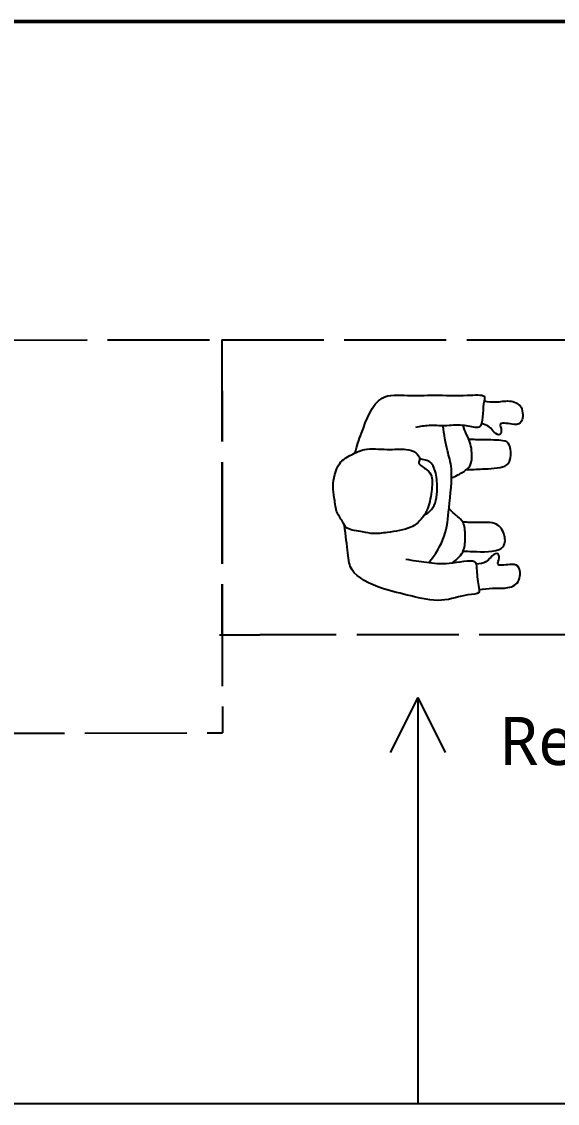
# Model space of a CAD drawing. Header units: millimetres. Extents: x 44692 to 659456, y -26273 to 96111.
# Drawn here: x 60718 to 62051, y -10880 to -8184 of the extents above; entities that cross this region are included whole.
import ezdxf

# ---------------------------------------------------------------- set-up
doc = ezdxf.new("R2010")
doc.units = ezdxf.units.MM
doc.header["$LTSCALE"] = 100
doc.linetypes.add('DASHEDX2', pattern=[3.048, 2.54, -0.508])
for name, color, linetype in [('Area proceso', 90, 'DASHEDX2'), ('Personal', 171, 'Continuous'), ('rotulo', 211, 'Continuous')]:
    doc.layers.add(name, color=color, linetype=linetype)
doc.layers.add('Flujo personas', color=7, linetype='Continuous', true_color=0x4991c1)
doc.layers.add('Paredes', color=7, linetype='Continuous', lineweight=50)
doc.styles.add('OpenSans', font='OpenSans-Regular.ttf')

# ---------------------------------------------------------------- blocks, each defined once
blk = doc.blocks.new('pa17-16')
for points, knots in [([(5.62, 2.5537), (5.6188, 2.5427), (5.6154, 2.5253), (5.6223, 2.4901), (5.6346, 2.4293), (5.661, 2.4064), (5.685, 2.3908), (5.7322, 2.3832), (5.7723, 2.3842), (5.7881, 2.3969), (5.8018, 2.4268), (5.8146, 2.4162), (5.8324, 2.4305), (5.8382, 2.4568), (5.8318, 2.5038), (5.8344, 2.5615), (5.8137, 2.5937), (5.7944, 2.6284), (5.7307, 2.6388), (5.7037, 2.6296), (5.6679, 2.626), (5.6442, 2.6055), (5.6228, 2.5961), (5.6214, 2.5667), (5.62, 2.5537)], [0, 0, 0, 0, 0.297584, 0.631064, 1.068635, 1.39533, 1.69617, 2.097861, 2.458938, 2.716293, 3.010442, 3.199165, 3.447293, 3.731671, 4.119196, 4.541864, 4.881702, 5.22714, 5.673063, 5.989311, 6.327668, 6.644571, 6.906626, 7.259736, 7.259736, 7.259736, 7.259736]), ([(5.5575, 2.4391), (5.5549, 2.4218), (5.5525, 2.3852), (5.5491, 2.3329), (5.5712, 2.2599), (5.5431, 2.2589), (5.5029, 2.2526), (5.4793, 2.2435), (5.4785, 2.2813), (5.4499, 2.3438), (5.4658, 2.4235), (5.4776, 2.5033), (5.5116, 2.5798), (5.5552, 2.585), (5.608, 2.5962), (5.6336, 2.6001)], [0, 0, 0, 0, 0.404899, 0.829805, 1.276298, 1.516647, 1.885942, 2.122553, 2.418487, 2.881882, 3.382407, 3.897515, 4.613825, 5.020942, 5.393355, 5.393355, 5.393355, 5.393355]), ([(5.8196, 2.5846), (5.837, 2.5819), (5.8817, 2.5675), (5.9755, 2.5418), (5.972, 2.4609), (5.9791, 2.3926), (5.9812, 2.315), (5.9891, 2.2612), (5.9692, 2.2664), (5.9401, 2.2663), (5.9063, 2.2668), (5.9005, 2.2811), (5.909, 2.3184), (5.9007, 2.3606), (5.9019, 2.4011), (5.8964, 2.4238), (5.8933, 2.4348)], [6.682038, 6.682038, 6.682038, 6.682038, 7.076266, 7.806153, 8.304227, 8.77662, 9.284333, 9.649979, 9.844608, 10.160206, 10.472731, 10.661147, 10.998544, 11.371438, 11.724832, 12.051545, 12.051545, 12.051545, 12.051545]), ([(5.6724, 2.3994), (5.675, 2.3947), (5.6837, 2.383), (5.7041, 2.3718), (5.7348, 2.3697), (5.774, 2.3728), (5.8085, 2.3874), (5.8116, 2.4015), (5.8144, 2.4199)], [0.121052, 0.121052, 0.121052, 0.121052, 0.297289, 0.584433, 0.895396, 1.26174, 1.600834, 1.760925, 1.760925, 1.760925, 1.760925]), ([(5.5522, 2.3809), (5.573, 2.3653), (5.6222, 2.3398), (5.6924, 2.3383), (5.7952, 2.3323), (5.8376, 2.352), (5.881, 2.3613), (5.9019, 2.366)], [0, 0, 0, 0, 0.49262, 0.970296, 1.525877, 1.91054, 2.357805, 2.357805, 2.357805, 2.357805]), ([(5.5552, 2.3206), (5.5597, 2.3147), (5.5706, 2.3043), (5.5892, 2.2916), (5.6248, 2.2913), (5.6613, 2.2967), (5.6731, 2.3154), (5.6858, 2.3299), (5.6912, 2.3378)], [0, 0, 0, 0, 0.262594, 0.520609, 0.853848, 1.185107, 1.43842, 1.738028, 1.738028, 1.738028, 1.738028]), ([(5.7713, 2.3359), (5.7736, 2.3305), (5.7786, 2.3203), (5.7954, 2.2951), (5.8154, 2.2848), (5.8612, 2.2906), (5.8838, 2.3057), (5.8988, 2.3117), (5.9058, 2.3148)], [0, 0, 0, 0, 0.233477, 0.532145, 0.79329, 1.163492, 1.458071, 1.725911, 1.725911, 1.725911, 1.725911]), ([(5.5867, 2.2952), (5.5866, 2.2877), (5.5872, 2.2667), (5.5883, 2.1873), (5.6353, 2.19), (5.6673, 2.2128), (5.6606, 2.2618), (5.6599, 2.2881), (5.6606, 2.3008)], [0.078483, 0.078483, 0.078483, 0.078483, 0.321516, 0.797556, 1.122606, 1.448668, 1.830958, 2.166281, 2.166281, 2.166281, 2.166281]), ([(5.7943, 2.2992), (5.7951, 2.2858), (5.7984, 2.2614), (5.8038, 2.2002), (5.8255, 2.1869), (5.8672, 2.191), (5.8755, 2.2117), (5.8718, 2.2605), (5.8715, 2.286), (5.871, 2.2978)], [0, 0, 0, 0, 0.353805, 0.775896, 1.041599, 1.377968, 1.615337, 2.001902, 2.313716, 2.313716, 2.313716, 2.313716]), ([(5.4915, 2.2484), (5.4936, 2.2374), (5.4981, 2.215), (5.4968, 2.1806), (5.512, 2.1445), (5.5569, 2.147), (5.5634, 2.1681), (5.5498, 2.2128), (5.5753, 2.1995), (5.5912, 2.209), (5.5741, 2.2257), (5.5617, 2.2339), (5.5559, 2.2515), (5.5556, 2.26)], [0, 0, 0, 0, 0.324329, 0.654038, 0.980089, 1.31306, 1.562526, 1.890179, 2.123217, 2.319335, 2.559559, 2.78492, 3.066636, 3.066636, 3.066636, 3.066636]), ([(5.9713, 2.2652), (5.9703, 2.2553), (5.9686, 2.234), (5.9786, 2.2017), (5.9668, 2.1644), (5.9218, 2.1628), (5.9134, 2.1832), (5.9229, 2.229), (5.8988, 2.2135), (5.882, 2.2215), (5.8976, 2.2397), (5.908, 2.248), (5.912, 2.2618), (5.9127, 2.2683)], [0.038839, 0.038839, 0.038839, 0.038839, 0.324329, 0.654038, 0.980089, 1.31306, 1.562526, 1.890179, 2.123217, 2.319335, 2.559559, 2.78492, 2.989829, 2.989829, 2.989829, 2.989829])]:
    blk.add_open_spline(points, degree=3, knots=knots)

msp = doc.modelspace()

# ---------------------------------------------------------------- linework, layer by layer
at = {"layer": 'Area proceso', "linetype": 'DASHEDX2'}
for p, q in [((60321.775, -8978.117), (61216.161, -8977.012)), ((61216.161, -8977.012), (61217.372, -9957.011)), ((61216.161, -8977.012), (61216.161, -9712.718))]:
    msp.add_line(p, q, dxfattribs=at)
at = {"layer": 'Area proceso'}
for p, q in [((61216.161, -8977.012), (62110.547, -8977.012)), ((56302.989, -9963.084), (61217.372, -9957.011))]:
    msp.add_line(p, q, dxfattribs=at)
at = {"layer": 'Area proceso', "color": 3}
for p in [(61210.547, -9712.718), (62110.547, -9712.718)]:
    msp.add_line(p, (61310.547, -9712.718), dxfattribs=at)
at = {"layer": 'Flujo personas'}
for p, q in [((61703.721, -9869.157), (61635.359, -10005.882)), ((61703.721, -9869.157), (61772.084, -10005.882)), ((61704.968, -10880.454), (61704.968, -9871.173)), ((53737.192, -10880.454), (63349.16, -10880.454))]:
    msp.add_line(p, q, dxfattribs=at)
at = {"layer": 'Paredes'}
msp.add_line((64192.731, -8184.073), (54477.905, -8184.135), dxfattribs=at)

# ---------------------------------------------------------------- block references
at = {"layer": 'Personal', "xscale": 979.1504951166459, "yscale": 979.1504951166459, "zscale": 979.1504951166459, "rotation": 86.54139143764552}
msp.add_blockref('pa17-16', (63730.207, -15099.547), dxfattribs=at)

# ---------------------------------------------------------------- texts
at = {"layer": 'rotulo', "insert": (61907.035, -9917.047), "char_height": 120, "width": 1055.00166, "attachment_point": 1, "style": 'OpenSans'}
msp.add_mtext('Rebanado', dxfattribs=at)

doc.saveas('drawing.dxf')
